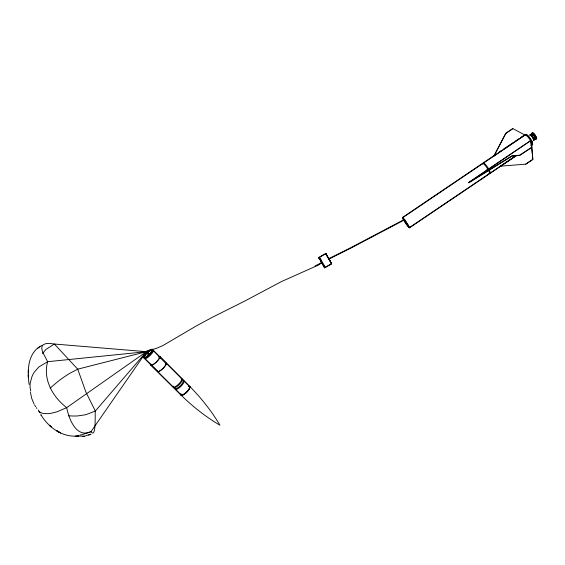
<?xml version="1.0" encoding="UTF-8"?>
<svg xmlns="http://www.w3.org/2000/svg" width="565" height="565" viewBox="0 0 565 565"><rect width="100%" height="100%" fill="white"/><g stroke="black" fill="none" stroke-linecap="round" stroke-linejoin="round"><path stroke-width="0.85" d="M29.147 384.454C27.035 370.802 27.607 352.355 41.895 345.469M148.659 353.047L147.536 354.135L148.63 352.984M146.935 353.563L148.087 352.433M28.42 370.082L28.278 372.886M525.725 164.168L532.823 159.45L531.573 145.219L532.859 159.358L525.725 164.168L500.59 166.138M505.682 133.432L493.888 155.989L524.998 135.063L512.815 128.601L505.682 133.432L512.815 128.601M494.001 156.032L505.795 133.474M42.537 353.542L45.193 350.272A13.115 12.345 -57.8 0 1 46.097 349.354L54.367 344.029L146.427 351.684L90.993 431.66C76.233 438.56 68.866 418.785 66.698 407.648C52.856 397.16 42.65 379.355 47.644 361.692L42.488 351.826L41.768 348.273L42.1 346.197L43.237 344.728L45.822 343.64L49.296 343.393L54.367 344.029L77.723 369.171L85.986 392.315L95.344 411.03C94.786 412.457 96.495 439.471 90.993 431.66L81.607 434.81A13.369 12.642 -64.4 0 1 80.343 434.916L79.976 434.93M39.946 346.684L37.565 348.337M402.45 217.532L496.282 154.054M498.464 152.578L501.374 150.608M503.556 149.132L513.74 142.239M515.195 141.257L518.832 138.799M521.015 137.323L525.379 134.371M402.584 217.744L524.998 135.063M468.597 182.587L530.182 140.982L468.597 182.587L511.89 155.841L519.595 155.191L531.792 147.338L519.744 155.467L512.045 156.109L468.752 182.855M409.343 227.631L515.69 155.82M530.987 145.488L532.442 144.506M500.569 166.23L516.438 155.432M409.427 227.872A6.25 0.537 56 0 0 404.78 220.06A6.25 0.537 56 0 0 403.693 220.11A6.25 0.537 56 0 0 409.427 227.872L515.81 156.032M531.107 145.706L532.562 144.725M319.084 258.021L318.773 257.442L325.715 253.459L325.991 253.89M324.303 267.104L324.6 267.648L331.549 263.671L331.026 262.838M324.155 266.842L324.72 267.852L331.669 263.883L331.274 263.106M404.632 219.326L350.356 247.908L328.879 258.643M404.886 219.658L350.604 248.247L328.293 259.377M315.305 266.164C313.462 266.546 326.033 260.19 318.25 265.218A13.631 12.917 -29.5 0 0 317.127 265.649L281.497 281.561L244.341 301.293L212.002 317.452L195.935 326.16L162.678 345.695L155.982 348.513L146.985 350.773L145.94 352.052L147.239 352.44L149.64 350.342L151.109 349.975M88.571 435.071L90.986 434.188L84.27 436.222L77.334 436.046M146.985 353.584L148.108 352.454M78.952 435.777C63.365 438.292 48.484 427.592 40.828 414.675L41.245 415.367M82.914 436.378L84.27 436.222M75.18 436.166L76.127 436.138M68.4 415.791L71.776 415.974A59.678 37.523 -13.1 0 0 74.418 416.017L76.007 415.995A25.559 15.615 -13 0 0 78.26 415.854L85.061 414.83A13.094 7.924 -13.3 0 0 86.304 414.541L95.344 411.03L146.427 351.684L47.644 361.692L39.112 366.833A14.019 8.878 -11 0 0 38.229 367.617L34.31 372.158A26.717 16.809 -11.5 0 0 33.321 373.74L32.742 374.877A59.473 37.297 -13.2 0 0 31.901 376.806L30.249 382.886A48.251 30.263 -12.6 0 0 30.454 389.723A47.34 29.691 -12.6 0 0 30.778 391.015M181.132 395.218C192.863 406.68 205.822 416.899 219.969 425.226C211.593 411.129 201.373 398.191 189.861 386.524M143.934 357.617L157.805 371.382M143.757 357.8L181.337 395.083M150.813 365.11L180.885 394.942M158.857 357.447L160.093 358.683M159.909 356.543L189.798 386.481M152.366 349.318L189.649 386.665M152.197 349.495L165.976 363.288M331.641 263.841L331.387 263.438M36.308 407.619L36.909 408.467M40.39 412.838L39.953 412.189M326.203 254.236L325.843 253.671L318.893 257.661L319.204 258.24L318.773 257.442M319.613 257.407L325.052 266.934M322.092 262.916L324.691 267.457M35.701 406.722L34.571 404.9M331.168 263.085L331.401 263.481M324.698 267.824L324.458 267.407M326.351 254.476L325.843 253.671L326.28 254.525M326.245 254.292L326.521 254.759M330.85 262.548L331.125 263.015M326.429 254.589L326.718 255.097M330.652 262.216L330.942 262.718M319.373 258.473L318.872 257.647M324.6 267.64L324.105 266.807M326.634 254.942L326.937 255.472M330.433 261.842L330.737 262.365M326.86 255.331L327.177 255.881M330.511 261.976L329.939 260.988M324.472 267.45L323.985 266.539M327.114 255.761L327.439 256.326M322.043 262.831L321.534 261.948L321.768 262.365M327.382 256.228L327.714 256.8M329.663 260.522L329.988 261.087M319.274 258.297L319.543 258.763M323.936 266.518L324.204 266.984M320.871 262.393L321.506 263.509M327.672 256.722L328.279 257.788M329.706 260.599L328.823 259.053M319.451 258.593L319.952 259.476M324.028 266.68L323.519 265.804L324.084 266.708M320.454 260.338L319.875 259.335L320.383 260.324M323.032 264.95L323.597 265.938M328.265 257.753L329.678 260.225M320.397 260.239L321.287 261.8M328.533 258.558L328.823 259.067M321.273 261.764L323.66 265.96M328.54 258.565L327.983 257.591M321.527 261.976L319.112 257.697L324.691 267.45M320.327 260.225L321.372 262.047M322.135 263.276L323.187 265.119M321.068 259.999L321.301 260.409M329.635 260.161L329.925 260.67M327.481 256.701L327.764 257.202M319.43 258.643L319.931 259.519M329.875 260.585L330.172 261.108M327.234 256.263L327.531 256.778M319.253 258.325L319.529 258.805M330.115 261.009L330.419 261.546M326.994 255.832L327.29 256.362M319.098 258.05L319.352 258.502M330.341 261.426L330.645 261.955M326.761 255.422L327.064 255.952M330.567 261.821L330.864 262.351M326.549 255.034L326.845 255.557M326.351 254.674L326.634 255.182M330.772 262.195L331.238 263.022M330.963 262.541L331.38 263.297M326.175 254.349L326.443 254.836M325.899 253.847L326.132 254.264M34.041 403.961L31.718 398.431L30.39 392.145M325.927 253.876L325.723 253.473M531.962 141.702L532.308 142.578M530.182 140.982L531.792 147.338M28.25 374.849L28.314 377.385M531.651 133.99A3.079 0.805 56.2 0 1 533.657 135.367M534.751 137.069A3.079 0.805 56.2 0 1 535.239 138.905M531.792 134.188A2.832 0.742 56.2 0 1 532.364 134.188M532.95 134.661A2.832 0.742 56.2 0 1 533.12 134.83M531.262 134.526A2.832 0.742 56.2 0 1 531.82 134.738M482.567 164.083A6.053 1.187 56.1 0 1 486.995 167.791A6.053 1.187 56.1 0 1 488.937 173.504M487.313 169.331A3.348 0.657 56.1 0 1 487.447 169.578M483.245 163.624A6.053 1.194 56.1 0 1 487.68 167.332A6.053 1.194 56.1 0 1 489.615 173.045M486.74 169.698A3.326 0.65 56.1 0 1 486.875 169.945M525.217 134.957A6.314 1.61 56.2 0 1 530.57 139.025A6.314 1.61 56.2 0 1 531.383 144.548M525.358 135.134A6.074 1.554 56.2 0 1 530.507 139.047A6.074 1.554 56.2 0 1 531.291 144.358M524.694 135.353A6.074 1.547 56.2 0 1 529.377 138.849A6.074 1.547 56.2 0 1 531.453 145.113M528.522 137.351A3.842 0.982 56.2 0 1 528.755 137.606M532.166 133.227A3.842 1.01 56.2 0 1 535.337 135.339A3.842 1.01 56.2 0 1 535.91 138.891M529.765 135.014A3.341 0.869 56.2 0 1 532.668 137.556A3.341 0.869 56.2 0 1 533.127 140.41M529.921 135.226A3.079 0.798 56.2 0 1 532.11 136.85A3.079 0.798 56.2 0 1 533.508 140.141M530.175 134.738A3.341 0.869 56.2 0 1 533 137.154A3.341 0.869 56.2 0 1 533.657 140.184M532.463 133.566A3.341 0.876 56.2 0 1 534.871 134.901A3.341 0.876 56.2 0 1 536.185 138.651M530.521 134.809A3.079 0.798 56.2 0 1 533.099 137.436A3.079 0.798 56.2 0 1 533.635 139.993M531.453 133.58A3.658 0.961 56.2 0 1 534.702 136.299A3.658 0.961 56.2 0 1 534.956 139.273M531.609 133.672A3.658 0.961 56.2 0 1 534.596 135.741A3.658 0.961 56.2 0 1 535.366 139.28M531.672 133.728A3.341 0.876 56.2 0 1 534.335 135.883A3.341 0.876 56.2 0 1 535.359 139.209M531.849 133.608A3.341 0.876 56.2 0 1 534.681 136.024A3.341 0.876 56.2 0 1 535.323 139.061M530.274 134.767A3.277 0.848 56.2 0 1 532.986 136.892A3.277 0.848 56.2 0 1 533.72 140.007M531.269 135.127A2.804 0.727 56.2 0 1 531.411 135.233M530.168 134.76A3.277 0.848 56.2 0 1 532.859 137.005A3.277 0.848 56.2 0 1 533.685 140.127M530.697 135.007A2.804 0.727 56.2 0 1 531.269 135.325M189.12 386.192A6.159 1.822 -44.8 0 1 186.295 392.35A6.159 1.822 -44.8 0 1 180.864 394.024M188.971 386.361A5.925 1.759 -44.8 0 1 186.45 392.096A5.925 1.759 -44.8 0 1 180.984 394.158M159.019 356.374A6.264 1.575 -44.4 0 1 156.357 362.073A6.264 1.575 -44.4 0 1 150.869 364.248M159.139 356.494A6.017 1.518 -44.4 0 1 156.095 362.236A6.017 1.518 -44.4 0 1 151.039 364.121M188.901 386.404A6.159 1.829 -44.8 0 1 186.676 392.287A6.159 1.829 -44.8 0 1 181.047 394.08M188.964 386.538A5.918 1.759 -44.8 0 1 187.079 391.785A5.918 1.759 -44.8 0 1 181.139 394.702M183.364 380.768A5.94 1.709 -44.7 0 1 180.744 386.509A5.94 1.709 -44.7 0 1 175.376 388.494M183.194 380.916A5.452 1.568 -44.7 0 1 180.115 385.966A5.452 1.568 -44.7 0 1 175.341 388.445M165.637 362.998A6.003 1.568 -44.5 0 1 163.25 368.211A6.003 1.568 -44.5 0 1 157.487 371.262M165.863 363.224A5.749 1.504 -44.5 0 1 162.974 368.394A5.749 1.504 -44.5 0 1 157.706 371.247M181.662 379.059A5.933 1.695 -44.7 0 1 179.07 384.737A5.933 1.695 -44.7 0 1 173.646 386.856M181.132 378.529A5.94 1.688 -44.7 0 1 178.335 384.391A5.94 1.688 -44.7 0 1 173.173 386.072M152.373 350.462A5.791 1.405 -44.3 0 1 150.234 355.357A5.791 1.405 -44.3 0 1 144.824 357.998M50.172 388.212A47.969 13.68 -30.5 0 1 52.651 385.937L57.588 381.792A59.685 17.225 -30.4 0 1 59.551 380.245L60.752 379.334A25.439 7.084 -30.5 0 1 62.517 378.056L68.125 374.334A13.002 3.574 -30.4 0 1 69.198 373.67L77.723 369.171L146.427 351.684L66.698 407.648L57.566 411.588A14.104 4.132 -31.2 0 1 56.486 411.934L51.189 413.262A26.809 7.776 -31 0 1 49.628 413.495L48.611 413.594A59.438 17.091 -30.4 0 1 47.001 413.665L43.258 413.411A48.562 13.984 -30.6 0 1 39.409 411.666A47.375 13.645 -30.6 0 1 38.455 409.971M39.691 412.612A15.22 6.589 74.8 0 1 38.879 411.292M150.735 350.145L151.003 350.385A1.787 0.911 76.9 0 0 151.3 349.919L151.081 349.481A1.787 0.911 77 0 0 150.777 349.947L150.735 350.145M77.885 435.933L76.713 436.088L78.422 435.869L77.885 435.933M59.629 432.402L57.913 431.455L60.639 432.967L59.629 432.402M57.355 431.109L56.422 430.572L58.887 432.006L57.355 431.109M50.455 426.229L49.289 425.233L51.231 426.9L50.455 426.229M403.777 220.216A6.003 0.516 56 0 0 409.293 227.674A6.003 0.516 56 0 0 404.823 220.159A6.003 0.516 56 0 0 403.777 220.216M146.434 356.833A6.046 1.455 -44.3 0 0 152.472 349.445A6.046 1.455 -44.3 0 0 145.311 354.417A6.046 1.455 -44.3 0 0 146.434 356.833M146.625 356.607A5.791 1.398 -44.3 0 0 152.268 349.58A5.791 1.398 -44.3 0 0 145.318 354.502A5.791 1.398 -44.3 0 0 146.625 356.607M147.027 357.009A5.791 1.398 -44.3 0 0 152.663 349.975A5.791 1.398 -44.3 0 0 145.721 354.905A5.791 1.398 -44.3 0 0 147.027 357.009"/></g></svg>
